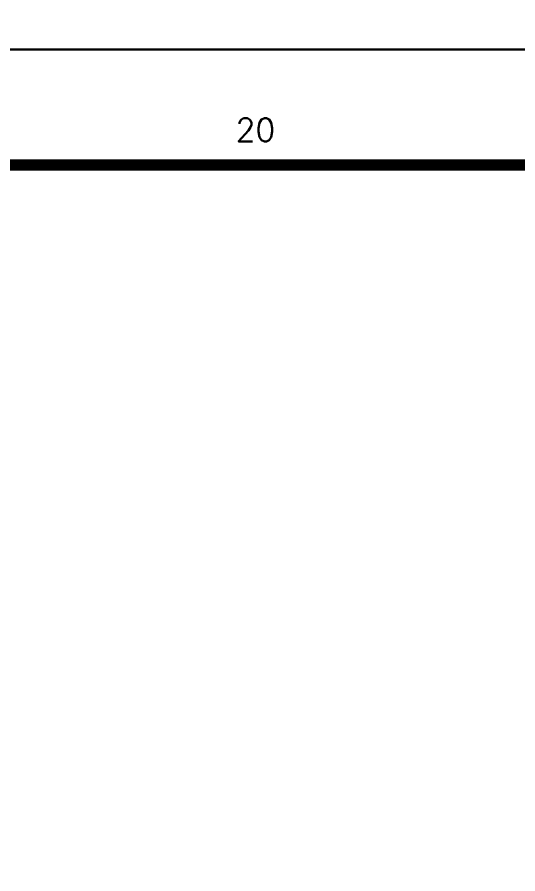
# Model space of a CAD drawing. Header units: inches. Extents: x 18712 to 314639, y 0 to 420500.
# Drawn here: x 126652 to 130981, y 76966 to 84379 of the extents above; entities that cross this region are included whole.
import ezdxf
from ezdxf.enums import TextEntityAlignment as Align

# ---------------------------------------------------------------- set-up
doc = ezdxf.new("R2010")
doc.units = ezdxf.units.IN
doc.header["$LTSCALE"] = 1000
doc.header["$MEASUREMENT"] = 0
doc.layers.add('TK', color=7, linetype='Continuous', true_color=0xffffff)
doc.layers.add('ZG-图框层', color=4, linetype='Continuous', true_color=0x00ffff)
doc.styles.add('ISOCP', font='txt.shx', dxfattribs={"height": 0.2, "bigfont": 'gbcbig.shx'})

msp = doc.modelspace()

# ---------------------------------------------------------------- linework, layer by layer
at = {"layer": 'TK', "lineweight": -3}
for points in [[(18712.2, 168200), (18712.2, 84100), (137612.2, 84100), (137612.2, 168200)], [(18712.2, 84100), (18712.2, 0), (137612.2, 0), (137612.2, 84100)]]:
    msp.add_lwpolyline(points, close=True, dxfattribs=at)
at = {"layer": 'TK', "lineweight": -3, "const_width": 100}
msp.add_lwpolyline([(21212.2, 83100), (21212.2, 1000), (136612.2, 1000), (136612.2, 83100)], close=True, dxfattribs=at)
at = {"layer": 'ZG-图框层', "lineweight": -3}
for points in [[(18712.2, 84100), (137612.2, 84100), (137612.2, 168200), (18712.2, 168200)], [(18712.2, 0), (137612.2, 0), (137612.2, 84100), (18712.2, 84100)]]:
    msp.add_lwpolyline(points, close=True, dxfattribs=at)
at = {"layer": 'ZG-图框层', "lineweight": -3, "const_width": 100}
msp.add_lwpolyline([(21212.2, 1000), (136612.2, 1000), (136612.2, 83100), (21212.2, 83100)], close=True, dxfattribs=at)

# ---------------------------------------------------------------- texts
at = {"layer": 'TK', "style": 'ISOCP'}
msp.add_text('20', height=200, dxfattribs=at).set_placement((128712.2, 83403.8), align=Align.MIDDLE_CENTER)

doc.saveas('drawing.dxf')
